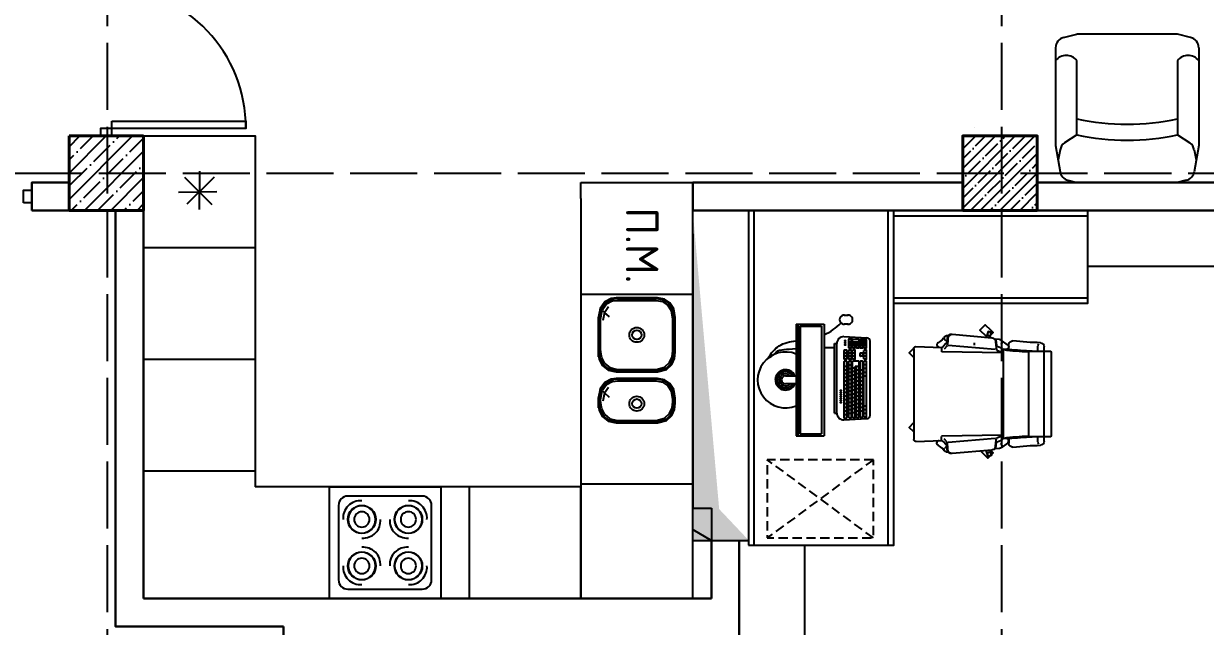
# Model space of a CAD drawing. Header units: millimetres. Extents: x -79936 to 190348, y -17907 to 78730.
# Drawn here: x -1836 to 4510, y -88 to 3152 of the extents above; entities that cross this region are included whole.
import ezdxf

# ---------------------------------------------------------------- set-up
doc = ezdxf.new("R2010")
doc.units = ezdxf.units.MM
doc.linetypes.add('ACAD_ISO02W100', pattern=[15, 12, -3])
doc.linetypes.add('GESTRICHELT', pattern=[0.75, 0.5, -0.25])
for name, color, linetype in [('A-Door', 150, 'Continuous'), ('dwgmodels.com', 250, 'Continuous'), ('FUR', 42, 'Continuous'), ('mebel', 21, 'Continuous'), ('NET 01', 8, 'Continuous'), ('NOITHAT', 21, 'Continuous'), ('Plan 1', 7, 'Continuous')]:
    doc.layers.add(name, color=color, linetype=linetype)
doc.styles.add('gost', font='GOST Common.ttf')

# ---------------------------------------------------------------- blocks, each defined once
blk = doc.blocks.new('furn office 012_dwgmodels.com')
at = {"color": 0}
for p, q in [((-470, 780), (-470, 1820)), ((-30, 780), (-30, 1820)), ((-1242.3, 1586.9), (-1216.8, 1586.9)), ((-756.8, 1586.9), (-731.3, 1586.9)), ((-1226.2, 1397.1), (-1251.9, 1397.1)), ((-1226.2, 1397.1), (-1251.9, 1397.1)), ((-1246.9, 1394.6), (-1244.1, 1396.4)), ((-1244.1, 1396.4), (-1243.1, 1396.6)), ((-1243.1, 1396.6), (-1239.1, 1397.2)), ((-1239.1, 1397.2), (-1238.9, 1397.2)), ((-1238.9, 1397.2), (-1234.5, 1396.2)), ((-1226.2, 1396.8), (-1226.5, 1371.3)), ((-1226.2, 1396.8), (-1226.5, 1371.3)), ((-747.4, 1397.1), (-721.6, 1397.1)), ((-747.4, 1396.8), (-747, 1371.3)), ((-747.4, 1396.8), (-747, 1371.3)), ((-747.4, 1396.8), (-747, 1371.3)), ((-734.6, 1397.2), (-739, 1396.2)), ((-734.4, 1397.2), (-734.6, 1397.2)), ((-730.4, 1396.6), (-734.4, 1397.2)), ((-729.5, 1396.4), (-730.4, 1396.6)), ((-726.6, 1394.6), (-729.5, 1396.4)), ((-1279.5, 1345.1), (-1281.1, 1323.3)), ((-1279.2, 1346.8), (-1279.5, 1345.1)), ((-1278.8, 1349.3), (-1279.2, 1346.8)), ((-1278.4, 1351), (-1278.8, 1349.3)), ((-1277.2, 1354.4), (-1278.4, 1351)), ((-1276.4, 1355.8), (-1277.2, 1354.4)), ((-1274.3, 1358.3), (-1276.4, 1355.8)), ((-1251.2, 1389.7), (-1276.3, 1355.9)), ((-1274.3, 1358.3), (-1272, 1359.9)), ((-1272, 1359.9), (-1270.1, 1360.8)), ((-1270.1, 1360.8), (-1268.8, 1361.1)), ((-1268.8, 1361.1), (-1265.3, 1361.6)), ((-1265.3, 1361.6), (-1265.1, 1361.5)), ((-1265.1, 1361.5), (-1260.1, 1360.4)), ((-1260.1, 1360.4), (-1256, 1357.3)), ((-1256, 1357.3), (-1253.3, 1353)), ((-1248.3, 1393.7), (-1251.2, 1389.7)), ((-1248.3, 1393.7), (-1246.9, 1394.6)), ((-1244, 1334.1), (-1233, 1361.6)), ((-1234.5, 1396.2), (-1234.1, 1396)), ((-1234.1, 1396), (-1233.1, 1395.6)), ((-1233.1, 1395.6), (-1230, 1393.2)), ((-1231.2, 1364.1), (-1233, 1361.6)), ((-1231.2, 1364.1), (-1228.6, 1365.8)), ((-1230, 1393.2), (-1229.1, 1392.4)), ((-1229.1, 1392.4), (-1227.3, 1389)), ((-1228.6, 1365.8), (-1228.5, 1365.8)), ((-1228.5, 1365.8), (-1225.5, 1366.4)), ((-1227.3, 1389), (-1226.8, 1387.9)), ((-1226.8, 1387.9), (-1226.7, 1387.6)), ((-1226.7, 1387.6), (-1226.7, 1387.2)), ((-1226.7, 1387.2), (-1226.4, 1384.1)), ((-1226.5, 1371.3), (-1226.6, 1366.2)), ((-1225.5, 1366.4), (-1214.6, 1366.4)), ((-1222.4, 1332.6), (-1221.6, 1333.3)), ((-1221.6, 1333.3), (-1209.2, 1363.3)), ((-752, 1366.4), (-1221.5, 1366.4)), ((-1214.6, 1366.4), (-1211.6, 1365.9)), ((-1208.1, 1363), (-1214, 1037.9)), ((-1211.6, 1365.9), (-1210.3, 1365.5)), ((-1210.3, 1365.5), (-1209.6, 1365.2)), ((-1209.6, 1365.2), (-1208.8, 1364.8)), ((-1208.8, 1364.8), (-1208.2, 1363.8)), ((-1208.2, 1363.8), (-1208.1, 1363)), ((-765.3, 1363.8), (-765.4, 1363)), ((-765.4, 1363), (-759.5, 1037.9)), ((-764.8, 1364.8), (-765.3, 1363.8)), ((-764, 1365.2), (-764.8, 1364.8)), ((-751.9, 1333.3), (-764.3, 1363.3)), ((-763.2, 1365.5), (-764, 1365.2)), ((-762, 1365.9), (-763.2, 1365.5)), ((-758.9, 1366.4), (-762, 1365.9)), ((-748, 1366.4), (-758.9, 1366.4)), ((-751.1, 1332.6), (-751.9, 1333.3)), ((-745, 1365.8), (-748, 1366.4)), ((-746.9, 1387.2), (-747.2, 1384.1)), ((-747, 1371.3), (-746.9, 1366.2)), ((-746.8, 1387.6), (-746.9, 1387.2)), ((-746.3, 1389), (-746.8, 1387.9)), ((-746.8, 1387.9), (-746.8, 1387.6)), ((-744.4, 1392.4), (-746.3, 1389)), ((-744.9, 1365.8), (-745, 1365.8)), ((-742.3, 1364.1), (-744.9, 1365.8)), ((-743.6, 1393.2), (-744.4, 1392.4)), ((-740.4, 1395.6), (-743.6, 1393.2)), ((-742.3, 1364.1), (-740.6, 1361.6)), ((-729.6, 1334.1), (-740.6, 1361.6)), ((-739.5, 1396), (-740.4, 1395.6)), ((-739, 1396.2), (-739.5, 1396)), ((-725.2, 1393.7), (-726.6, 1394.6)), ((-725.2, 1393.7), (-722.4, 1389.7)), ((-722.4, 1389.7), (-697.2, 1355.9)), ((-717.6, 1357.3), (-720.2, 1353)), ((-713.4, 1360.4), (-717.6, 1357.3)), ((-708.4, 1361.5), (-713.4, 1360.4)), ((-708.3, 1361.6), (-708.4, 1361.5)), ((-704.8, 1361.1), (-708.3, 1361.6)), ((-703.4, 1360.8), (-704.8, 1361.1)), ((-701.5, 1359.9), (-703.4, 1360.8)), ((-699.2, 1358.3), (-701.5, 1359.9)), ((-699.2, 1358.3), (-697.1, 1355.8)), ((-697.1, 1355.8), (-696.3, 1354.4)), ((-696.3, 1354.4), (-695.1, 1351)), ((-695.1, 1351), (-694.8, 1349.3)), ((-694.8, 1349.3), (-694.4, 1346.8)), ((-694.4, 1346.8), (-694.1, 1345.1)), ((-694.1, 1345.1), (-692.5, 1323.3)), ((-1287.8, 1306.9), (-1306.5, 1093)), ((-1287.5, 1309.7), (-1287.8, 1306.9)), ((-1285.3, 1317.6), (-1287.5, 1309.7)), ((-1280.4, 1324.2), (-1285.3, 1317.6)), ((-1279.4, 1322.2), (-1284.6, 1316.6)), ((-1280.4, 1324.2), (-1273.4, 1328.5)), ((-1280.4, 1324.2), (-1275.6, 1327.2)), ((-1279.4, 1322.2), (-1272.5, 1325.4)), ((-1275.6, 1327.2), (-1273.4, 1328.5)), ((-1273.4, 1328.5), (-1266.2, 1330.1)), ((-1272.5, 1325.4), (-1266.3, 1326.4)), ((-1266.3, 1326.4), (-1249.2, 1327.4)), ((-1266.2, 1330.1), (-1260.2, 1330.3)), ((-1260.2, 1330.3), (-1250.1, 1331.1)), ((-1250.1, 1331.1), (-1247.1, 1331.8)), ((-1249.2, 1327.4), (-1234.8, 1328.9)), ((-1225.6, 1323.3), (-1247.3, 1071.2)), ((-1234.8, 1328.9), (-1226.3, 1330.8)), ((-1226.3, 1330.8), (-1222.4, 1332.6)), ((-747.2, 1330.8), (-751.1, 1332.6)), ((-748, 1323.3), (-726.2, 1071.2)), ((-738.7, 1328.9), (-747.2, 1330.8)), ((-724.3, 1327.4), (-738.7, 1328.9)), ((-723.4, 1331.1), (-726.5, 1331.8)), ((-707.2, 1326.4), (-724.3, 1327.4)), ((-713.3, 1330.3), (-723.4, 1331.1)), ((-707.4, 1330.1), (-713.3, 1330.3)), ((-700.1, 1328.5), (-707.4, 1330.1)), ((-701.1, 1325.4), (-707.2, 1326.4)), ((-694.2, 1322.2), (-701.1, 1325.4)), ((-698, 1327.2), (-700.1, 1328.5)), ((-693.1, 1324.2), (-700.1, 1328.5)), ((-693.1, 1324.2), (-698, 1327.2)), ((-694.2, 1322.2), (-688.9, 1316.6)), ((-693.1, 1324.2), (-688.2, 1317.6)), ((-688.2, 1317.6), (-686, 1309.7)), ((-686, 1309.7), (-685.8, 1306.9)), ((-685.8, 1306.9), (-667, 1093)), ((-1306.5, 1093), (-1306.7, 1090.7)), ((-1306.7, 1090.7), (-1305.9, 1082.5)), ((-1305.9, 1082.5), (-1302.1, 1075.2)), ((-1305.5, 1084.1), (-1300.3, 1076.2)), ((-668.1, 1084.1), (-673.3, 1076.2)), ((-667.6, 1082.5), (-671.4, 1075.2)), ((-666.8, 1090.7), (-667.6, 1082.5)), ((-667, 1093), (-666.8, 1090.7)), ((-1302.1, 1075.2), (-1298.8, 1072.3)), ((-1300.3, 1076.2), (-1291.6, 1071.3)), ((-1299.3, 1072.7), (-1299.8, 1066.7)), ((-1299.8, 1066.9), (-1299.7, 1066.3)), ((-1299.7, 1066.3), (-1299.6, 1063.9)), ((-1299.6, 1063.9), (-1299.1, 1061.1)), ((-1299.1, 1061.1), (-1298.4, 1059.3)), ((-1298.8, 1072.3), (-1295.9, 1069.8)), ((-1298.4, 1059.3), (-1296.3, 1055.2)), ((-1296.3, 1055.2), (-1295.4, 1054)), ((-1295.9, 1069.8), (-1294, 1069.1)), ((-1295.4, 1054), (-1290, 1049.7)), ((-1294, 1069.1), (-1288.2, 1067)), ((-1291.6, 1071.3), (-1284.9, 1069.7)), ((-1291.3, 1051.1), (-1286.3, 1050)), ((-1290, 1049.7), (-1287.6, 1047.8)), ((-1288.2, 1067), (-1285.1, 1066.8)), ((-1287.6, 1047.8), (-1286.2, 1046.5)), ((-1286.3, 1050), (-1286.2, 1050)), ((-1286.2, 1050), (-1281.6, 1050.8)), ((-1286.2, 1046.5), (-1278.5, 1038.9)), ((-1285.1, 1066.8), (-1281.4, 1066.6)), ((-1284.9, 1069.7), (-1271.2, 1069.1)), ((-1281.6, 1050.8), (-1277.3, 1053.4)), ((-1281.4, 1066.6), (-1279.3, 1066.5)), ((-1279.3, 1066.5), (-1278.2, 1066.4)), ((-1278.5, 1038.9), (-1267.2, 1025.1)), ((-1278.2, 1066.4), (-1277.2, 1066.3)), ((-1274.3, 1057.5), (-1277.3, 1053.4)), ((-1277.2, 1066.3), (-1269.1, 1065.6)), ((-1273.1, 1062), (-1274.3, 1057.5)), ((-1271.2, 1069.1), (-1258.1, 1067.8)), ((-1269.1, 1065.6), (-1266.4, 1065.1)), ((-1267.2, 1025.1), (-1262.7, 1019.4)), ((-1266.4, 1065.1), (-1264.1, 1064.4)), ((-1264.1, 1064.4), (-1263.8, 1064.2)), ((-1263.8, 1064.2), (-1263.5, 1064.1)), ((-1263.5, 1064.1), (-1259.8, 1061.2)), ((-1262.7, 1019.4), (-1262, 1017.8)), ((-1262, 1017.8), (-1260.1, 1015.1)), ((-1259.8, 1061.2), (-1257.5, 1059.2)), ((-1258.1, 1067.8), (-1248.5, 1066)), ((-1257.5, 1059.2), (-1243.4, 1045.8)), ((-1248.5, 1066), (-1243.1, 1063.9)), ((-1243.4, 1045.8), (-1242.4, 1044.7)), ((-1243.1, 1063.9), (-1227, 1050.8)), ((-1242.4, 1044.7), (-1237, 1037.7)), ((-1241.5, 897.4), (-1237.2, 1037.9)), ((-1238.6, 1018.9), (-1241.2, 1014.9)), ((-1238.5, 1019.2), (-1238.6, 1018.9)), ((-1237.6, 1023.5), (-1238.5, 1019.2)), ((-1237.6, 1023.6), (-1237.6, 1023.5)), ((-1237.6, 1023.6), (-1237.6, 1023.6)), ((-1237.6, 1023.5), (-1237.6, 1023.5)), ((-1237, 1037.7), (-1234.6, 1035.9)), ((-1234.6, 1035.9), (-1234.4, 1035.8)), ((-1234.4, 1035.8), (-1231.3, 1035.2)), ((-1231.3, 1035.2), (-1222.3, 1035.1)), ((-1222.3, 1035.1), (-1222, 1035.1)), ((-1221.9, 1035.1), (-1221.6, 1035.1)), ((-1221.6, 1035.1), (-1219.6, 1035.1)), ((-1219.6, 1035.1), (-1217.6, 1035.3)), ((-1217.6, 1035.3), (-1216.3, 1035.6)), ((-1216.3, 1035.6), (-1214.7, 1036.3)), ((-1214.2, 1037.2), (-1214.7, 1036.3)), ((-1214, 1037.9), (-1214.2, 1037.2)), ((-759.5, 1037.9), (-759.3, 1037.2)), ((-759.3, 1037.2), (-758.8, 1036.3)), ((-757.2, 1035.6), (-758.8, 1036.3)), ((-756, 1035.3), (-757.2, 1035.6)), ((-754, 1035.1), (-756, 1035.3)), ((-751.9, 1035.1), (-754, 1035.1)), ((-751.6, 1035.1), (-751.9, 1035.1)), ((-751.2, 1035.1), (-751.5, 1035.1)), ((-742.3, 1035.2), (-751.2, 1035.1)), ((-730.4, 1063.9), (-746.5, 1050.8)), ((-739.1, 1035.8), (-742.3, 1035.2)), ((-738.9, 1035.9), (-739.1, 1035.8)), ((-736.5, 1037.7), (-738.9, 1035.9)), ((-731.1, 1044.7), (-736.5, 1037.7)), ((-732.1, 897.4), (-736.4, 1037.9)), ((-735.9, 1023.6), (-735.9, 1023.5)), ((-735.9, 1023.6), (-735.9, 1023.6)), ((-735.9, 1023.5), (-735.9, 1023.5)), ((-735.9, 1023.5), (-735, 1019.2)), ((-735, 1019.2), (-735, 1018.9)), ((-735, 1018.9), (-732.4, 1014.9)), ((-730.2, 1045.8), (-731.1, 1044.7)), ((-725.1, 1066), (-730.4, 1063.9)), ((-716.1, 1059.2), (-730.2, 1045.8)), ((-715.4, 1067.8), (-725.1, 1066)), ((-713.7, 1061.2), (-716.1, 1059.2)), ((-702.3, 1069.1), (-715.4, 1067.8)), ((-710, 1064.1), (-713.7, 1061.2)), ((-711.5, 1017.8), (-713.4, 1015.1)), ((-710.8, 1019.4), (-711.5, 1017.8)), ((-706.3, 1025.1), (-710.8, 1019.4)), ((-709.8, 1064.2), (-710, 1064.1)), ((-709.5, 1064.4), (-709.8, 1064.2)), ((-707.1, 1065.1), (-709.5, 1064.4)), ((-704.4, 1065.6), (-707.1, 1065.1)), ((-695.1, 1038.9), (-706.3, 1025.1)), ((-696.3, 1066.3), (-704.4, 1065.6)), ((-688.7, 1069.7), (-702.3, 1069.1)), ((-700.5, 1062), (-699.2, 1057.5)), ((-699.2, 1057.5), (-696.2, 1053.4)), ((-695.3, 1066.4), (-696.3, 1066.3)), ((-691.9, 1050.8), (-696.2, 1053.4)), ((-694.2, 1066.5), (-695.3, 1066.4)), ((-687.3, 1046.5), (-695.1, 1038.9)), ((-692.1, 1066.6), (-694.2, 1066.5)), ((-688.4, 1066.8), (-692.1, 1066.6)), ((-687.4, 1050), (-691.9, 1050.8)), ((-682, 1071.3), (-688.7, 1069.7)), ((-685.4, 1067), (-688.4, 1066.8)), ((-687.2, 1050), (-687.4, 1050)), ((-685.9, 1047.8), (-687.3, 1046.5)), ((-682.2, 1051.1), (-687.2, 1050)), ((-683.5, 1049.7), (-685.9, 1047.8)), ((-679.6, 1069.1), (-685.4, 1067)), ((-678.2, 1054), (-683.5, 1049.7)), ((-673.3, 1076.2), (-682, 1071.3)), ((-677.6, 1069.8), (-679.6, 1069.1)), ((-677.2, 1055.2), (-678.2, 1054)), ((-674.7, 1072.3), (-677.6, 1069.8)), ((-675.1, 1059.3), (-677.2, 1055.2)), ((-674.4, 1061.1), (-675.1, 1059.3)), ((-671.4, 1075.2), (-674.7, 1072.3)), ((-674, 1063.9), (-674.4, 1061.1)), ((-674.2, 1072.7), (-673.8, 1066.7)), ((-673.8, 1066.3), (-674, 1063.9)), ((-673.8, 1066.9), (-673.8, 1066.3)), ((-1260.1, 1015.1), (-1257.9, 1013.2)), ((-1257.9, 1013.2), (-1256.1, 1012.3)), ((-1256.1, 1012.3), (-1254.6, 1011.7)), ((-1254.6, 1011.7), (-1251.2, 1011.1)), ((-1251.2, 1011.1), (-1251, 1011.1)), ((-1251, 1011.1), (-1245.6, 1012)), ((-1245.6, 1012), (-1241.2, 1014.9)), ((-728, 1012), (-732.4, 1014.9)), ((-722.6, 1011.1), (-728, 1012)), ((-722.4, 1011.1), (-722.6, 1011.1)), ((-718.9, 1011.7), (-722.4, 1011.1)), ((-717.5, 1012.3), (-718.9, 1011.7)), ((-715.6, 1013.2), (-717.5, 1012.3)), ((-713.4, 1015.1), (-715.6, 1013.2)), ((-742.1, 887.1), (-1231.5, 887.1)), ((-1800, 750), (0, 750)), ((-1800, 30), (0, 30))]:
    blk.add_line(p, q, dxfattribs=at)
at = {"color": 0, "ltscale": 3}
blk.add_line((-1318.9, 1297.5), (-1313.1, 1303.1), dxfattribs=at)
at = {"color": 0, "linetype": 'GESTRICHELT', "ltscale": 100}
for p, q in [((-1760, 670), (-1340, 100)), ((-1340, 670), (-1760, 100))]:
    blk.add_line(p, q, dxfattribs=at)
at = {"color": 0}
for points in [[(0, 780), (0, 1820), (-500, 1820), (-500, 780)], [(-1800, 0), (-1800, 780), (0, 780), (0, 0)]]:
    blk.add_lwpolyline(points, close=True, dxfattribs=at)
at = {"color": 0, "ltscale": 30}
blk.add_lwpolyline([(-1216.8, 1510.8, 0.414214), (-1211.8, 1505.8), (-761.8, 1505.8, 0.414214), (-756.8, 1510.8), (-756.8, 1620.4, 0.414214), (-761.8, 1625.4), (-1211.8, 1625.4, 0.414214), (-1216.8, 1620.4)], format="xyb", close=True, dxfattribs=at)
blk.add_lwpolyline([(-1211.8, 1588.2, 0.131652), (-1206.8, 1586.9), (-766.8, 1586.9, 0.131652), (-761.8, 1588.2)], format="xyb", dxfattribs=at)
at = {"color": 0}
for points in [[(-1256.2, 1559.3, 0.194967), (-1242.3, 1553.7), (-1216.8, 1553.7)], [(-756.8, 1553.7), (-731.3, 1553.7, 0.194967), (-717.3, 1559.3)]]:
    blk.add_lwpolyline(points, format="xyb", dxfattribs=at)
for points in [[(-1318.9, 1297.5), (-1331.3, 1285.4), (-1293.1, 1246.1)], [(-1288.7, 1295.7), (-1316.7, 1304.2), (-1322.5, 1286.4), (-1290.5, 1275.4)], [(-1288.5, 1298.7), (-1302.6, 1313.3), (-1313.1, 1303.1)], [(-684.8, 1295.7), (-656.8, 1304.2), (-651.1, 1286.4), (-683, 1275.4)], [(-638.2, 1247.1), (-614.3, 1270.3), (-642.5, 1299.2)]]:
    blk.add_lwpolyline(points, dxfattribs=at)
at = {"color": 0, "ltscale": 4}
for points in [[(-677.1, 1277.4), (-643, 1242.4), (-638.2, 1247.1)], [(-642.5, 1299.2), (-656.2, 1313.3), (-670.5, 1299.3)]]:
    blk.add_lwpolyline(points, dxfattribs=at)
at = {"color": 0, "flags": 128}
for points in [[(-1190.1, 887.1), (-1166, 862.4), (-1140.6, 887.1)], [(-790.5, 887.1), (-766.4, 862.4), (-741, 887.1)]]:
    blk.add_lwpolyline(points, dxfattribs=at)
at = {"color": 0, "linetype": 'GESTRICHELT', "ltscale": 100, "flags": 128}
blk.add_lwpolyline([(-1340, 670), (-1340, 100), (-1760, 100), (-1760, 670)], close=True, dxfattribs=at)
at = {"color": 0, "ltscale": 3}
for centre in [(-1310, 1292.2), (-1310, 1292.2), (-663.5, 1292.2)]:
    blk.add_circle(centre, 10, dxfattribs=at)
at = {"color": 0}
for centre, radius, start, end in [((-1242.3, 1566.9), 20, 90, 178.07679), ((-731.3, 1566.9), 20, 1.92321, 90), ((-3038.6, 1607), 1776.8, 353.9526, 358.72889), ((1065.1, 1607), 1776.8, 181.27111, 186.0474), ((-3325.9, 1617), 2111.3, 354.03206, 357.45329), ((-2135.6, 1507.1), 922.2, 351.45231, 359.72495), ((162.1, 1507.1), 922.2, 180.27505, 188.54769), ((1352.4, 1617), 2111.3, 182.54671, 185.96794), ((-1251.9, 1417.1), 20, 172.39889, 270), ((-1221.2, 1396.8), 5, 172.17557, 179.16628), ((-1221.2, 1396.8), 5, 172.17557, 179.16628), ((-752.4, 1396.8), 5, 0.83372, 7.82443), ((-752.4, 1396.8), 5, 0.83372, 7.82443), ((-752.4, 1396.8), 5, 0.83372, 7.82443), ((-721.6, 1417.1), 20, 270, 7.60111), ((-1248.2, 1336.5), 4.83, 282.93334, 329.92956), ((-1221.5, 1371.4), 5, 181.03584, 270), ((-1221.5, 1371.4), 5, 181.03584, 270), ((-1221.5, 1371.4), 5, 181.03584, 270), ((-752, 1371.4), 5, 270, 358.96416), ((-752, 1371.4), 5, 270, 358.96416), ((-752, 1371.4), 5, 270, 358.96416), ((-752, 1371.4), 5, 270, 358.96416), ((-725.4, 1336.5), 4.83, 210.07044, 257.06666), ((-1231.5, 897.1), 10, 178.30497, 270), ((-742.1, 897.1), 10, 270, 1.69503), ((-742.1, 897.1), 10, 270, 1.69503)]:
    blk.add_arc(centre, radius, start, end, dxfattribs=at)
blk = doc.blocks.new('Raboc stol')
h = blk.add_hatch()
h.set_pattern_fill('HEX', color=253, scale=27.797916, angle=45, style=0)
h.set_pattern_definition([(45, (-16206.7235, -4060.459), (-4.2556694, 4.2556694), [3.4747396, -6.949479]), (165, (-16206.7235, -4060.459), (-1.5576831, -5.8133526), [3.4747396, -6.949479]), (105, (-16204.2665, -4058.002), (-5.8133526, -1.5576831), [3.4747396, -6.949479])])
h.paths.add_polyline_path([(-1038.5, 1178.8), (-1050.9, 1178.8, -3.823416), (-1050.9, 1221.4), (-1038.5, 1221.4, 4.924372)])
at = {"color": 253}
for p, q in [((-773.7, 1548.6), (-753.3, 1548.6)), ((-1031.3, 1500.3), (-1031.3, 899.9)), ((-1031.3, 1500.3), (-882.1, 1500.3)), ((-1021.8, 1500.3), (-1021.8, 899.9)), ((-1011.1, 1489.2), (-1011.1, 911)), ((-1011.1, 1489.2), (-895.6, 1489.2)), ((-895.6, 1489.2), (-895.6, 911)), ((-882.1, 1500.3), (-882.1, 899.9)), ((-753.3, 1499.4), (-773.7, 1499.4)), ((-775, 1432.6), (-652.8, 1426)), ((-749.2, 1373.1), (-749.2, 1419.2)), ((-734.5, 1404.9), (-749.2, 1404.9)), ((-747, 1421.3), (-736.5, 1420.7)), ((-734.5, 1373.1), (-734.5, 1418.6)), ((-728.9, 1373.1), (-728.9, 1418.1)), ((-693.9, 1404.9), (-728.9, 1404.9)), ((-726.7, 1420.2), (-695.9, 1418.5)), ((-714.2, 1373.1), (-714.2, 1404.9)), ((-708.6, 1373.1), (-708.6, 1404.9)), ((-693.9, 1373.1), (-693.9, 1416.4)), ((-688.3, 1373.1), (-688.3, 1415.9)), ((-653.3, 1404.9), (-688.3, 1404.9)), ((-686.1, 1418), (-655.3, 1416.3)), ((-673.6, 1373.1), (-673.6, 1404.9)), ((-668, 1373.1), (-668, 1404.9)), ((-653.3, 1373.1), (-653.3, 1414.2)), ((-634.5, 1010.1), (-634.5, 1407.6)), ((-826.8, 1021.8), (-826.8, 1395.9)), ((-826.8, 1395.9), (-813.6, 1395.9)), ((-813.6, 1021.8), (-813.6, 1395.9)), ((-774.5, 1313), (-774.5, 1358.3)), ((-759.9, 1343.9), (-774.5, 1343.9)), ((-761.9, 1360.4), (-772.5, 1360.4)), ((-759.9, 1313), (-759.9, 1358.3)), ((-734.5, 1393.6), (-749.2, 1393.6)), ((-734.5, 1382.3), (-749.2, 1382.3)), ((-749.2, 1313), (-749.2, 1358.3)), ((-734.5, 1343.9), (-749.2, 1343.9)), ((-736.6, 1371), (-747.1, 1371)), ((-736.6, 1360.4), (-747.1, 1360.4)), ((-734.5, 1313), (-734.5, 1358.3)), ((-714.2, 1393.6), (-728.9, 1393.6)), ((-714.2, 1382.3), (-728.9, 1382.3)), ((-728.9, 1313), (-728.9, 1358.3)), ((-714.2, 1343.9), (-728.9, 1343.9)), ((-716.3, 1371), (-726.8, 1371)), ((-716.3, 1360.4), (-726.8, 1360.4)), ((-714.2, 1313), (-714.2, 1358.3)), ((-693.9, 1393.6), (-708.6, 1393.6)), ((-693.9, 1382.3), (-708.6, 1382.3)), ((-696, 1371), (-706.5, 1371)), ((-673.6, 1393.6), (-688.3, 1393.6)), ((-673.6, 1382.3), (-688.3, 1382.3)), ((-688.3, 1329.5), (-688.3, 1341.8)), ((-675.7, 1371), (-686.2, 1371)), ((-675.7, 1343.9), (-686.2, 1343.9)), ((-673.6, 1329.5), (-673.6, 1341.8)), ((-653.3, 1393.6), (-668, 1393.6)), ((-653.3, 1382.3), (-668, 1382.3)), ((-668, 1313), (-668, 1358.3)), ((-653.3, 1343.9), (-668, 1343.9)), ((-655.4, 1371), (-665.9, 1371)), ((-655.4, 1360.4), (-665.9, 1360.4)), ((-653.3, 1313), (-653.3, 1358.3)), ((-759.9, 1327.4), (-774.5, 1327.4)), ((-774.5, 996.4), (-774.5, 1298.2)), ((-759.9, 1272.7), (-774.5, 1272.7)), ((-761.9, 1310.9), (-772.5, 1310.9)), ((-761.9, 1300.2), (-772.5, 1300.2)), ((-759.9, 996.9), (-759.9, 1298.2)), ((-734.5, 1327.4), (-749.2, 1327.4)), ((-749.2, 998.6), (-749.2, 1298.2)), ((-734.5, 1280), (-749.2, 1280)), ((-736.6, 1310.9), (-747.1, 1310.9)), ((-736.6, 1300.2), (-747.1, 1300.2)), ((-734.5, 999.1), (-734.5, 1298.2)), ((-714.2, 1327.4), (-728.9, 1327.4)), ((-728.9, 999.7), (-728.9, 1298.2)), ((-716.3, 1310.9), (-726.8, 1310.9)), ((-696, 1300.2), (-726.8, 1300.2)), ((-714.2, 1000.2), (-714.2, 1272.7)), ((-693.9, 1272.7), (-714.2, 1272.7)), ((-708.6, 1000.8), (-708.6, 1272.7)), ((-693.9, 1001.3), (-693.9, 1298.2)), ((-688.3, 1001.9), (-688.3, 1298.2)), ((-675.7, 1327.4), (-686.2, 1327.4)), ((-675.7, 1300.2), (-686.2, 1300.2)), ((-673.6, 1002.4), (-673.6, 1298.2)), ((-653.3, 1327.4), (-668, 1327.4)), ((-668, 1003), (-668, 1298.2)), ((-653.3, 1280.5), (-668, 1280.5)), ((-655.4, 1310.9), (-665.9, 1310.9)), ((-655.4, 1300.2), (-665.9, 1300.2)), ((-653.3, 1003.5), (-653.3, 1298.2)), ((-1088.9, 1221.4), (-1031.3, 1221.4)), ((-759.9, 1252.7), (-774.5, 1252.7)), ((-759.9, 1232.6), (-774.5, 1232.6)), ((-759.9, 1212.5), (-774.5, 1212.5)), ((-734.5, 1259.9), (-749.2, 1259.9)), ((-734.5, 1239.8), (-749.2, 1239.8)), ((-734.5, 1219.8), (-749.2, 1219.8)), ((-714.2, 1262.2), (-728.9, 1262.2)), ((-714.2, 1244.7), (-728.9, 1244.7)), ((-714.2, 1224.6), (-728.9, 1224.6)), ((-693.9, 1252.7), (-708.6, 1252.7)), ((-693.9, 1232.6), (-708.6, 1232.6)), ((-693.9, 1212.5), (-708.6, 1212.5)), ((-673.6, 1252.7), (-688.3, 1252.7)), ((-673.6, 1232.6), (-688.3, 1232.6)), ((-673.6, 1212.5), (-688.3, 1212.5)), ((-653.3, 1260.4), (-668, 1260.4)), ((-653.3, 1240.3), (-668, 1240.3)), ((-653.3, 1220.3), (-668, 1220.3)), ((-1031.3, 1178.8), (-1088.9, 1178.8)), ((-759.9, 1192.4), (-774.5, 1192.4)), ((-759.9, 1172.3), (-774.5, 1172.3)), ((-759.9, 1152.2), (-774.5, 1152.2)), ((-734.5, 1199.7), (-749.2, 1199.7)), ((-734.5, 1179.6), (-749.2, 1179.6)), ((-734.5, 1159.5), (-749.2, 1159.5)), ((-714.2, 1204.6), (-728.9, 1204.6)), ((-714.2, 1184.5), (-728.9, 1184.5)), ((-714.2, 1164.4), (-728.9, 1164.4)), ((-714.2, 1144.3), (-728.9, 1144.3)), ((-693.9, 1192.4), (-708.6, 1192.4)), ((-693.9, 1172.3), (-708.6, 1172.3)), ((-693.9, 1152.2), (-708.6, 1152.2)), ((-673.6, 1192.4), (-688.3, 1192.4)), ((-673.6, 1172.3), (-688.3, 1172.3)), ((-673.6, 1152.2), (-688.3, 1152.2)), ((-759.9, 1132.2), (-774.5, 1132.2)), ((-759.9, 1112.1), (-774.5, 1112.1)), ((-759.9, 1092), (-774.5, 1092)), ((-734.5, 1139.4), (-749.2, 1139.4)), ((-734.5, 1119.4), (-749.2, 1119.4)), ((-734.5, 1099.3), (-749.2, 1099.3)), ((-734.5, 1079.2), (-749.2, 1079.2)), ((-714.2, 1124.2), (-728.9, 1124.2)), ((-714.2, 1104.2), (-728.9, 1104.2)), ((-714.2, 1084.1), (-728.9, 1084.1)), ((-693.9, 1132.2), (-708.6, 1132.2)), ((-693.9, 1112.1), (-708.6, 1112.1)), ((-693.9, 1092), (-708.6, 1092)), ((-673.6, 1132.2), (-688.3, 1132.2)), ((-673.6, 1112.1), (-688.3, 1112.1)), ((-673.6, 1092), (-688.3, 1092)), ((-826.8, 1021.8), (-813.6, 1021.8)), ((-759.9, 1071.9), (-774.5, 1071.9)), ((-759.9, 1051.8), (-774.5, 1051.8)), ((-759.9, 1031.8), (-774.5, 1031.8)), ((-734.5, 1059.1), (-749.2, 1059.1)), ((-734.5, 1039), (-749.2, 1039)), ((-734.5, 1018.7), (-749.2, 1018.7)), ((-714.2, 1064), (-728.9, 1064)), ((-714.2, 1043.9), (-728.9, 1043.9)), ((-714.2, 1023.8), (-728.9, 1023.8)), ((-693.9, 1071.9), (-708.6, 1071.9)), ((-693.9, 1051.8), (-708.6, 1051.8)), ((-693.9, 1031.8), (-708.6, 1031.8)), ((-673.6, 1071.9), (-688.3, 1071.9)), ((-673.6, 1051.8), (-688.3, 1051.8)), ((-673.6, 1031.8), (-688.3, 1031.8)), ((-653.3, 1059.6), (-668, 1059.6)), ((-653.3, 1039.5), (-668, 1039.5)), ((-653.3, 1019.2), (-668, 1019.2)), ((-775, 985.2), (-652.8, 991.8)), ((-759.9, 1011.4), (-774.5, 1011.4)), ((-772.3, 994.3), (-761.8, 994.9)), ((-747, 996.5), (-736.5, 997.1)), ((-726.7, 997.6), (-716.2, 998.2)), ((-693.9, 1011.4), (-708.6, 1011.4)), ((-706.4, 998.7), (-695.9, 999.3)), ((-686.1, 999.8), (-675.6, 1000.4)), ((-665.8, 1000.9), (-655.3, 1001.4)), ((-1031.3, 899.9), (-882.1, 899.9)), ((-1011.1, 911), (-895.6, 911))]:
    blk.add_line(p, q, dxfattribs=at)
for centre in [(-768.2, 1410.5), (-768.2, 1399.8), (-768.2, 1389.2), (-792.1, 1142.4), (-792.1, 1131.7), (-792.1, 1121.1), (-792.1, 1110.4), (-792.1, 1099.8), (-792.1, 1089.1), (-792.1, 1078.5)]:
    blk.add_circle(centre, 2.45, dxfattribs=at)
for centre, radius, start, end in [((-773.7, 1524), 24.6, 65.5382, 294.4618), ((-753.3, 1524), 24.6, 245.5382, 114.4618), ((-776.9, 1395.9), 36.7, 86.90594, 180), ((-747.1, 1419.2), 2.08, 86.90594, 180), ((-736.6, 1418.6), 2.08, 360, 86.90594), ((-726.8, 1418.1), 2.08, 86.90594, 180), ((-696, 1416.4), 2.08, 360, 86.90594), ((-686.2, 1415.9), 2.08, 86.90594, 180), ((-655.4, 1414.2), 2.08, 360, 86.90594), ((-652.8, 1407.6), 18.3, 0, 90), ((-1088.9, 1200.1), 150.1, 67.45984, 292.54016), ((-772.5, 1358.3), 2.08, 90, 180), ((-761.9, 1358.3), 2.08, 360, 90), ((-747.1, 1373.1), 2.08, 180, 270), ((-747.1, 1358.3), 2.08, 90, 180), ((-736.6, 1373.1), 2.08, 270, 360), ((-736.6, 1358.3), 2.08, 360, 90), ((-726.8, 1373.1), 2.08, 180, 270), ((-726.8, 1358.3), 2.08, 90, 180), ((-716.3, 1373.1), 2.08, 270, 360), ((-716.3, 1358.3), 2.08, 360, 90), ((-706.5, 1373.1), 2.08, 180, 270), ((-696, 1373.1), 2.08, 270, 360), ((-686.2, 1373.1), 2.08, 180, 270), ((-686.2, 1341.8), 2.08, 90, 180), ((-675.7, 1373.1), 2.08, 270, 360), ((-675.7, 1341.8), 2.08, 360, 90), ((-665.9, 1373.1), 2.08, 180, 270), ((-665.9, 1358.3), 2.08, 90, 180), ((-655.4, 1373.1), 2.08, 270, 360), ((-655.4, 1358.3), 2.08, 360, 90), ((-772.5, 1313), 2.08, 180, 270), ((-772.5, 1298.2), 2.08, 90, 180), ((-761.9, 1313), 2.08, 270, 360), ((-761.9, 1298.2), 2.08, 360, 90), ((-747.1, 1313), 2.08, 180, 270), ((-747.1, 1298.2), 2.08, 90, 180), ((-736.6, 1313), 2.08, 270, 360), ((-736.6, 1298.2), 2.08, 360, 90), ((-726.8, 1313), 2.08, 180, 270), ((-726.8, 1298.2), 2.08, 90, 180), ((-716.3, 1313), 2.08, 270, 360), ((-696, 1298.2), 2.08, 360, 90), ((-686.2, 1329.5), 2.08, 180, 270), ((-686.2, 1298.2), 2.08, 90, 180), ((-675.7, 1329.5), 2.08, 270, 360), ((-675.7, 1298.2), 2.08, 360, 90), ((-665.9, 1313), 2.08, 180, 270), ((-665.9, 1298.2), 2.08, 90, 180), ((-655.4, 1313), 2.08, 270, 360), ((-655.4, 1298.2), 2.08, 360, 90), ((-1088.9, 1200.1), 54.7, 22.9581, 337.0419), ((-1088.9, 1200.1), 43.6, 29.31433, 330.68567), ((-1088.9, 1200.1), 32.5, 41.09871, 318.90129), ((-1088.9, 1200.1), 21.3, 90, 270), ((-776.9, 1021.8), 36.7, 180, 273.09408), ((-772.5, 996.4), 2.08, 180, 273.09408), ((-761.9, 996.9), 2.08, 273.09408, 360), ((-747.1, 998.6), 2.08, 180, 273.09408), ((-736.6, 999.1), 2.08, 273.09408, 360), ((-726.8, 999.7), 2.08, 180, 273.09408), ((-716.3, 1000.2), 2.08, 273.09408, 360), ((-706.5, 1000.8), 2.08, 180, 273.09408), ((-696, 1001.3), 2.08, 273.09408, 360), ((-686.2, 1001.9), 2.08, 180, 273.09408), ((-675.7, 1002.4), 2.08, 273.09408, 360), ((-665.9, 1003), 2.08, 180, 273.09408), ((-655.4, 1003.5), 2.08, 273.09408, 360), ((-652.8, 1010.1), 18.3, 270, 0)]:
    blk.add_arc(centre, radius, start, end, dxfattribs=at)
for points in [[(-882.1, 1442.7), (-847.3, 1457.9), (-816.1, 1479.2), (-791, 1506.5)], [(-882.1, 1373.7), (-865, 1374.1), (-846.6, 1374.5), (-826.8, 1374.8)]]:
    blk.add_open_spline(points, degree=3, dxfattribs=at)
for points, knots in [([(-1183.9, 1316.4), (-1166.5, 1343.4), (-1126.9, 1393.4), (-1065.1, 1405.6), (-1031.3, 1410.1)], [0.0415162, 0.0415162, 0.0415162, 0.0415162, 0.124418, 0.2136337, 0.2136337, 0.2136337, 0.2136337]), ([(-1183.9, 1316.4), (-1127.6, 1345.1), (-1157.8, 1355.6), (-1090, 1365.3), (-1031.3, 1368.5)], [0.0415162, 0.0415162, 0.0415162, 0.0415162, 0.124418, 0.1745583, 0.1745583, 0.1745583, 0.1745583])]:
    blk.add_open_spline(points, degree=3, knots=knots, dxfattribs=at)
at = {"layer": 'Plan 1', "color": 251, "linetype": 'ACAD_ISO02W100', "ltscale": 30, "true_color": 0x636466}
blk.add_line((-73.2, 1387.4), (-73.2, 1399.9), dxfattribs=at)
at = {"layer": 'dwgmodels.com', "color": 253, "xscale": -1, "rotation": 270}
blk.add_blockref('furn office 012_dwgmodels.com', (-1287.2, 2111), dxfattribs=at)

msp = doc.modelspace()

# ---------------------------------------------------------------- hatches: boundary and pattern name
at = {"transparency": 33554687}
h = msp.add_hatch(color=252, dxfattribs=at)
h.dxf.hatch_style = 1
h.paths.add_polyline_path([(3271.25, 2754.827), (3271.25, 2754.491), (3271.25, 2754.491)])
h = msp.add_hatch(dxfattribs=at)
h.set_pattern_fill('ANSI35', color=1, scale=400)
h.set_pattern_definition([(45, (-56066.57, -17052.96), (-70.71068, 70.71068), []), (45, (-55995.86, -17052.96), (-70.71068, 70.71068), [125, -25, 0, -25])])
h.paths.add_polyline_path([(-1592.652, 2548.074), (-1592.652, 2148.074), (-1192.652, 2148.074), (-1192.652, 2548.074)])
h = msp.add_hatch(dxfattribs=at)
h.set_pattern_fill('ANSI35', color=1, scale=300)
h.set_pattern_definition([(45, (-54913.834, -20852.96), (-53.03301, 53.03301), []), (45, (-54860.8, -20852.96), (-53.03301, 53.03301), [93.75, -18.75, 0, -18.75])])
h.paths.add_polyline_path([(3607.348, 2548.074), (3207.348, 2548.074), (3207.348, 2148.074), (3607.348, 2148.074)])
at = {"true_color": 0x000000, "transparency": 33554687}
h = msp.add_hatch(color=18, dxfattribs=at)
h.dxf.hatch_style = 1
h.paths.add_polyline_path([(1899.187, 542.8), (1757.348, 375.508), (2057.348, 375.508)])
h.paths.add_polyline_path([(1757.348, 2146.444), (1757.348, 575.508), (1757.348, 375.508), (1899.187, 542.8)])

# ---------------------------------------------------------------- linework, layer by layer
at = {"color": 253, "linetype": 'ByBlock'}
for p, q in [((1156.868, 2211.353), (1156.868, 2298.378)), ((1156.868, 2298.378), (1756.868, 2298.378)), ((1156.868, 2211.353), (1156.868, 62.378)), ((-1193.132, 1948.074), (-593.132, 1948.074)), ((1156.868, 1698.378), (1756.868, 1698.378)), ((-1193.132, 1348.074), (-593.132, 1348.074)), ((-1193.132, 748.074), (-593.132, 748.074)), ((-195.125, 662.378), (-195.125, 62.385)), ((404.875, 662.385), (404.875, 62.392)), ((556.868, 662.378), (556.868, 62.385)), ((556.868, 662.378), (556.868, 62.378))]:
    msp.add_line(p, q, dxfattribs=at)
at = {"color": 18, "true_color": 0x000000}
msp.add_line((2057.348, 2148.074), (2057.348, 374.424), dxfattribs=at)
at = {"color": 253}
for p, q in [((1284.356, 1655.844), (1259.956, 1621.564)), ((1261.368, 1620.274), (1285.617, 1654.342)), ((1263.881, 1617.98), (1287.861, 1651.669)), ((1319.051, 1674.566), (1284.356, 1655.844)), ((1285.617, 1654.342), (1320.096, 1672.947)), ((1287.861, 1651.669), (1285.617, 1654.342)), ((1287.861, 1651.669), (1321.956, 1670.068)), ((1294.699, 1643.522), (1287.861, 1651.669)), ((1327.626, 1661.289), (1294.699, 1643.522)), ((1345.194, 1678.02), (1319.051, 1674.566)), ((1320.096, 1672.947), (1346.078, 1676.38)), ((1347.648, 1673.463), (1321.956, 1670.068)), ((1321.956, 1670.068), (1327.626, 1661.289)), ((1327.626, 1661.289), (1352.438, 1664.568)), ((1568.509, 1678.02), (1345.194, 1678.02)), ((1346.078, 1676.38), (1567.626, 1676.38)), ((1566.055, 1673.463), (1347.648, 1673.463)), ((1352.438, 1664.568), (1561.267, 1664.568)), ((1561.267, 1664.568), (1596.418, 1657.709)), ((1602.455, 1666.36), (1566.055, 1673.463)), ((1567.626, 1676.38), (1604.434, 1669.198)), ((1605.547, 1670.793), (1568.509, 1678.02)), ((1596.418, 1657.709), (1602.455, 1666.36)), ((1623.566, 1639.207), (1596.418, 1657.709)), ((1602.455, 1666.36), (1604.434, 1669.198)), ((1630.566, 1647.201), (1602.455, 1666.36)), ((1604.434, 1669.198), (1632.863, 1649.823)), ((1634.153, 1651.298), (1605.547, 1670.793)), ((1655.101, 1618.32), (1634.153, 1651.298)), ((1259.956, 1621.564), (1250.476, 1572.452)), ((1251.947, 1571.467), (1261.368, 1620.274)), ((1254.565, 1569.717), (1263.881, 1617.98)), ((1263.881, 1617.98), (1261.368, 1620.274)), ((1262.546, 1564.379), (1271.542, 1610.987)), ((1271.542, 1610.987), (1263.881, 1617.98)), ((1294.699, 1643.522), (1271.542, 1610.987)), ((1271.542, 1610.987), (1283.334, 1600.225)), ((1283.334, 1600.225), (1274.829, 1556.163)), ((1283.334, 1600.225), (1305.226, 1630.981)), ((1310.336, 1575.579), (1283.334, 1600.225)), ((1623.566, 1639.207), (1630.566, 1647.201)), ((1643.446, 1607.91), (1623.566, 1639.207)), ((1630.566, 1647.201), (1632.863, 1649.823)), ((1651.152, 1614.793), (1630.566, 1647.201)), ((1632.863, 1649.823), (1653.679, 1617.051)), ((1643.446, 1607.91), (1651.152, 1614.793)), ((1651.19, 1564.379), (1643.446, 1607.91)), ((1651.152, 1614.793), (1653.679, 1617.051)), ((1659.171, 1569.717), (1651.152, 1614.793)), ((1653.679, 1617.051), (1661.789, 1571.467)), ((1663.261, 1572.452), (1655.101, 1618.32)), ((1250.476, 1363.507), (1250.476, 1572.452)), ((1251.947, 1361.745), (1251.947, 1571.467)), ((1254.565, 1358.611), (1254.565, 1569.717)), ((1262.546, 1393.926), (1262.546, 1564.379)), ((1651.19, 1393.926), (1651.19, 1564.379)), ((1659.171, 1388.589), (1659.171, 1569.717)), ((1661.789, 1571.467), (1661.789, 1386.839)), ((1663.261, 1385.855), (1663.261, 1572.452)), ((1256.372, 1346.364), (1250.476, 1385.855)), ((1251.947, 1386.839), (1257.807, 1347.594)), ((1260.359, 1349.781), (1254.565, 1388.589)), ((1254.565, 1388.589), (1254.565, 1377.159)), ((1273.896, 1313.384), (1256.372, 1346.364)), ((1257.807, 1347.594), (1275.223, 1314.818)), ((1277.58, 1317.369), (1260.359, 1349.781)), ((1268.141, 1356.449), (1262.546, 1393.926)), ((1262.546, 1393.926), (1262.546, 1377.159)), ((1284.773, 1325.148), (1268.141, 1356.449)), ((1632.95, 1330.47), (1646.973, 1361.097)), ((1640.283, 1322.88), (1654.803, 1354.594)), ((1657.372, 1352.462), (1642.688, 1320.391)), ((1644.04, 1318.991), (1658.816, 1351.262)), ((1646.973, 1361.097), (1651.19, 1393.926)), ((1654.803, 1354.594), (1659.171, 1388.589)), ((1661.789, 1386.839), (1657.372, 1352.462)), ((1658.816, 1351.262), (1663.261, 1385.855)), ((1273.896, 1313.384), (1302.878, 1289.927)), ((1275.223, 1314.818), (1277.58, 1317.369)), ((1304.024, 1291.507), (1275.223, 1314.818)), ((1277.58, 1317.369), (1284.773, 1325.148)), ((1306.062, 1294.317), (1277.58, 1317.369)), ((1284.773, 1325.148), (1312.278, 1302.886)), ((1302.878, 1289.927), (1345.227, 1280.25)), ((1304.024, 1291.507), (1306.062, 1294.317)), ((1346.11, 1281.89), (1304.024, 1291.507)), ((1306.062, 1294.317), (1312.278, 1302.886)), ((1347.681, 1284.807), (1306.062, 1294.317)), ((1312.278, 1302.886), (1352.469, 1293.702)), ((1345.227, 1280.25), (1568.542, 1280.25)), ((1567.658, 1281.89), (1346.11, 1281.89)), ((1566.088, 1284.807), (1347.681, 1284.807)), ((1352.469, 1293.702), (1561.298, 1293.702)), ((1561.298, 1293.702), (1605.918, 1305.29)), ((1612.292, 1296.806), (1566.088, 1284.807)), ((1614.381, 1294.023), (1567.658, 1281.89)), ((1568.542, 1280.25), (1615.557, 1292.46)), ((1632.95, 1330.47), (1605.918, 1305.29)), ((1605.918, 1305.29), (1612.292, 1296.806)), ((1612.292, 1296.806), (1640.283, 1322.88)), ((1614.381, 1294.023), (1612.292, 1296.806)), ((1642.688, 1320.391), (1614.381, 1294.023)), ((1615.557, 1292.46), (1644.04, 1318.991)), ((1284.356, 1222.926), (1259.956, 1188.645)), ((1261.368, 1187.355), (1285.617, 1221.424)), ((1263.881, 1185.062), (1287.861, 1218.751)), ((1294.699, 1210.603), (1271.542, 1178.069)), ((1319.051, 1241.647), (1284.356, 1222.926)), ((1285.617, 1221.424), (1320.096, 1240.029)), ((1287.861, 1218.751), (1285.617, 1221.424)), ((1287.861, 1218.751), (1321.956, 1237.149)), ((1294.699, 1210.603), (1287.861, 1218.751)), ((1327.626, 1228.371), (1294.699, 1210.603)), ((1345.194, 1245.102), (1319.051, 1241.647)), ((1320.096, 1240.029), (1346.078, 1243.461)), ((1347.648, 1240.545), (1321.956, 1237.149)), ((1321.956, 1237.149), (1327.626, 1228.371)), ((1327.626, 1228.371), (1352.438, 1231.649)), ((1568.509, 1245.102), (1345.194, 1245.102)), ((1346.078, 1243.461), (1567.626, 1243.461)), ((1566.055, 1240.545), (1347.648, 1240.545)), ((1352.438, 1231.649), (1561.267, 1231.649)), ((1561.267, 1231.649), (1596.418, 1224.791)), ((1602.455, 1233.442), (1566.055, 1240.545)), ((1567.626, 1243.461), (1604.434, 1236.279)), ((1605.547, 1237.874), (1568.509, 1245.102)), ((1596.418, 1224.791), (1602.455, 1233.442)), ((1623.566, 1206.288), (1596.418, 1224.791)), ((1602.455, 1233.442), (1604.434, 1236.279)), ((1630.566, 1214.283), (1602.455, 1233.442)), ((1604.434, 1236.279), (1632.863, 1216.905)), ((1634.153, 1218.38), (1605.547, 1237.874)), ((1623.566, 1206.288), (1630.566, 1214.283)), ((1643.446, 1174.992), (1623.566, 1206.288)), ((1630.566, 1214.283), (1632.863, 1216.905)), ((1651.152, 1181.875), (1630.566, 1214.283)), ((1632.863, 1216.905), (1653.679, 1184.133)), ((1655.101, 1185.402), (1634.153, 1218.38)), ((1259.956, 1188.645), (1250.476, 1139.534)), ((1251.947, 1138.549), (1261.368, 1187.355)), ((1254.565, 1136.798), (1263.881, 1185.062)), ((1263.881, 1185.062), (1261.368, 1187.355)), ((1262.546, 1131.461), (1271.542, 1178.069)), ((1271.542, 1178.069), (1263.881, 1185.062)), ((1271.542, 1178.069), (1283.334, 1167.307)), ((1283.334, 1167.307), (1274.829, 1123.245)), ((1283.334, 1167.307), (1305.226, 1198.063)), ((1310.336, 1142.661), (1283.334, 1167.307)), ((1643.446, 1174.992), (1651.152, 1181.875)), ((1651.19, 1131.461), (1643.446, 1174.992)), ((1651.152, 1181.875), (1653.679, 1184.133)), ((1659.171, 1136.798), (1651.152, 1181.875)), ((1653.679, 1184.133), (1661.789, 1138.549)), ((1663.261, 1139.534), (1655.101, 1185.402)), ((1250.476, 1089.154), (1250.476, 1139.534)), ((1256.372, 1072.012), (1250.476, 1111.502)), ((1251.947, 1087.393), (1251.947, 1138.549)), ((1251.947, 1112.486), (1257.807, 1073.242)), ((1254.565, 1084.258), (1254.565, 1136.798)), ((1260.359, 1075.429), (1254.565, 1114.236)), ((1254.565, 1114.236), (1254.565, 1102.806)), ((1262.546, 1119.573), (1262.546, 1131.461)), ((1268.141, 1082.096), (1262.546, 1119.573)), ((1262.546, 1119.573), (1262.546, 1102.806)), ((1284.773, 1050.795), (1268.141, 1082.096)), ((1632.95, 1056.117), (1646.973, 1086.744)), ((1640.283, 1048.527), (1654.803, 1080.241)), ((1646.973, 1086.744), (1651.19, 1119.573)), ((1651.19, 1119.573), (1651.19, 1131.461)), ((1654.803, 1080.241), (1659.171, 1114.236)), ((1661.789, 1112.486), (1657.372, 1078.109)), ((1658.816, 1076.909), (1663.261, 1111.502)), ((1659.171, 1114.236), (1659.171, 1136.798)), ((1661.789, 1138.549), (1661.789, 1112.486)), ((1663.261, 1111.502), (1663.261, 1139.534)), ((1273.896, 1039.032), (1256.372, 1072.012)), ((1257.807, 1073.242), (1275.223, 1040.466)), ((1277.58, 1043.017), (1260.359, 1075.429)), ((1273.896, 1039.032), (1302.878, 1015.574)), ((1275.223, 1040.466), (1277.58, 1043.017)), ((1304.024, 1017.154), (1275.223, 1040.466)), ((1277.58, 1043.017), (1284.773, 1050.795)), ((1306.062, 1019.965), (1277.58, 1043.017)), ((1284.773, 1050.795), (1312.278, 1028.534)), ((1302.878, 1015.574), (1345.227, 1005.897)), ((1304.024, 1017.154), (1306.062, 1019.965)), ((1346.11, 1007.537), (1304.024, 1017.154)), ((1306.062, 1019.965), (1312.278, 1028.534)), ((1347.681, 1010.455), (1306.062, 1019.965)), ((1312.278, 1028.534), (1352.469, 1019.349)), ((1352.469, 1019.349), (1561.298, 1019.349)), ((1561.298, 1019.349), (1605.918, 1030.937)), ((1612.292, 1022.453), (1566.088, 1010.455)), ((1614.381, 1019.671), (1567.658, 1007.537)), ((1568.542, 1005.897), (1615.557, 1018.107)), ((1632.95, 1056.117), (1605.918, 1030.937)), ((1605.918, 1030.937), (1612.292, 1022.453)), ((1612.292, 1022.453), (1640.283, 1048.527)), ((1614.381, 1019.671), (1612.292, 1022.453)), ((1642.688, 1046.038), (1614.381, 1019.671)), ((1615.557, 1018.107), (1644.04, 1044.638)), ((1640.283, 1048.527), (1632.95, 1056.117)), ((1657.372, 1078.109), (1642.688, 1046.038)), ((1644.04, 1044.638), (1658.816, 1076.909)), ((1345.227, 1005.897), (1568.542, 1005.897)), ((1567.658, 1007.537), (1346.11, 1007.537)), ((1566.088, 1010.455), (1347.681, 1010.455))]:
    msp.add_line(p, q, dxfattribs=at)
at = {"color": 253, "ltscale": 600}
for p, q in [((404.875, 662.385), (-195.125, 662.385)), ((-193.132, 662.385), (406.868, 662.385)), ((304.875, 612.385), (-95.125, 612.385)), ((-145.125, 562.385), (-145.125, 162.385)), ((354.875, 162.385), (354.875, 562.385)), ((-95.125, 112.385), (304.875, 112.385)), ((-195.125, 62.385), (404.875, 62.385)), ((406.868, 62.392), (-193.132, 62.392))]:
    msp.add_line(p, q, dxfattribs=at)
for p, q in [((1757.348, 548.074), (1857.348, 548.074)), ((1857.348, 548.074), (1857.348, 374.424))]:
    msp.add_line(p, q)
at = {"color": 18, "lineweight": 40, "true_color": 0x000000}
for points in [[(-1193.132, 2548.074), (-1592.652, 2548.288)], [(-1592.652, 2548.288), (-1592.652, 2148.074)], [(-1193.132, 2548.074), (-1193.132, 2148.074)], [(-1193.132, 2148.074), (-1592.652, 2148.074)]]:
    msp.add_lwpolyline(points, dxfattribs=at)
at = {"color": 18, "true_color": 0x000000}
for points in [[(-1193.132, 2548.074), (-1342.652, 2548.074)], [(-1193.132, 2348.074), (-1193.132, 2548.074)], [(1757.348, 548.074), (1757.348, 2148.074)], [(1757.348, 374.424), (1757.348, 2148.074)], [(1757.348, 2022.246), (1757.348, 548.074)], [(1757.348, 432.696), (1857.348, 374.424)], [(1757.348, 374.424), (2057.348, 374.424)]]:
    msp.add_lwpolyline(points, dxfattribs=at)
at = {"lineweight": 40}
msp.add_lwpolyline([(3207.348, 2148.074), (3607.348, 2148.074), (3607.348, 2548.074), (3207.348, 2548.074)], close=True, dxfattribs=at)
at = {"color": 152, "true_color": 0x2776bb}
msp.add_lwpolyline([(3271.25, 2594.691), (3271.25, 2594.691)], dxfattribs=at)
at = {"color": 253}
for points in [[(-891.965, 2359.709), (-894.128, 2152.857)], [(-972.074, 2327.016), (-825.8, 2180.742)], [(-813.937, 2326.763), (-960.679, 2180.958)], [(-1004.767, 2246.907), (-797.915, 2249.069)]]:
    msp.add_lwpolyline(points, dxfattribs=at)
at = {"color": 7, "lineweight": 30}
for points in [[(-1792.652, 2298.074), (-1592.652, 2298.074)], [(1757.348, 2148.074), (1757.348, 2298.074), (2057.338, 2298.074)], [(3207.348, 2298.149), (2057.338, 2298.074)], [(7205.858, 2298.409), (3607.348, 2298.175)], [(-1792.652, 2148.074), (-1592.652, 2148.074)], [(1757.348, 2148.074), (2057.348, 2148.074)], [(7205.867, 2148.409), (2057.348, 2148.074)], [(2007.327, -861.926), (2007.267, 374.424)]]:
    msp.add_lwpolyline(points, dxfattribs=at)
at = {"color": 18, "lineweight": 30, "true_color": 0x000000}
for points in [[(-1792.652, 2298.074), (-1792.652, 2298.074), (-1792.652, 2148.074)], [(-1343.132, 2148.074), (-1343.132, 62.378)], [(-1193.132, 2148.074), (-1193.132, 62.378)], [(1857.267, 62.378), (1857.267, 374.424)], [(-441.193, -87.622), (-1343.132, -87.622), (-1343.132, 62.378)], [(1857.267, 62.378), (-1186.384, 62.378)], [(2007.348, 62.378), (2007.267, 62.378)], [(-441.193, -87.622), (-1336.384, -87.622)], [(-441.27, -287.622), (-441.193, -87.563)], [(2007.348, -87.622), (2007.348, -87.622), (2007.267, -87.622)]]:
    msp.add_lwpolyline(points, dxfattribs=at)
at = {"color": 253}
for centre, radius in [((1456.868, 1479.135), 40), ((1456.868, 1479.135), 25), ((1456.868, 1109.591), 40), ((1456.868, 1109.591), 25)]:
    msp.add_circle(centre, radius, dxfattribs=at)
at = {"color": 253, "ltscale": 600}
for centre in [(-20.125, 487.385), (229.875, 487.385), (-20.125, 237.385), (229.875, 237.385)]:
    msp.add_circle(centre, 75, dxfattribs=at)
for centre, radius, start, end in [((-95.125, 562.385), 50, 90, 180), ((-27.425, 494.685), 92.987, 85.4974469, 184.5025531), ((237.175, 494.685), 92.987, 355.4974469, 94.5025531), ((304.875, 562.385), 50, 0, 90), ((-20.125, 487.385), 73.75, 0, 180), ((-20.125, 487.385), 41.25, 0, 180), ((229.875, 487.385), 73.75, 0, 180), ((229.875, 487.385), 41.25, 0, 180), ((-20.125, 487.385), 73.75, 180, 0), ((-20.125, 487.385), 41.25, 180, 0), ((-12.825, 480.086), 92.987, 265.4974469, 4.5025531), ((222.575, 480.086), 92.987, 175.4974469, 274.5025531), ((229.875, 487.385), 73.75, 180, 0), ((229.875, 487.385), 41.25, 180, 0), ((-12.825, 244.685), 92.987, 355.4974469, 94.5025531), ((222.575, 244.685), 92.987, 85.4974469, 184.5025531), ((-20.125, 237.385), 73.75, 0, 180), ((-20.125, 237.385), 41.25, 0, 180), ((229.875, 237.385), 73.75, 0, 180), ((229.875, 237.385), 41.25, 0, 180), ((-27.425, 230.086), 92.987, 175.4974469, 274.5025531), ((-20.125, 237.385), 73.75, 180, 0), ((-20.125, 237.385), 41.25, 180, 0), ((229.875, 237.385), 73.75, 180, 0), ((229.875, 237.385), 41.25, 180, 0), ((237.175, 230.086), 92.987, 265.4974469, 4.5025531), ((-95.125, 162.385), 50, 180, 270), ((304.875, 162.385), 50, 270, 0), ((306.868, 162.385), 50, 278.5626815, 279.258447)]:
    msp.add_arc(centre, radius, start, end, dxfattribs=at)
at = {"layer": 'A-Door', "color": 7}
for points in [[(-1362.899, 2628.162), (-643.072, 2628.162), (-643.072, 2588.171), (-1362.899, 2588.171)], [(-1362.899, 2588.171), (-1422.885, 2588.171), (-1422.885, 2548.181), (-1362.899, 2548.181)], [(-1837.657, 2189.32), (-1837.657, 2256.828), (-1792.652, 2256.828), (-1792.652, 2189.32)]]:
    msp.add_lwpolyline(points, close=True, dxfattribs=at)
at = {"layer": 'FUR', "color": 253}
for p, q in [((1156.868, 1698.378), (1757.348, 1698.378)), ((1156.868, 678.378), (1756.868, 678.378))]:
    msp.add_line(p, q, dxfattribs=at)
for points in [[(-1193.132, 62.378), (-1193.132, 2548.378)], [(-1193.132, 2548.378), (-593.132, 2548.378), (-593.132, 662.378)], [(1756.868, 62.378), (1756.868, 2298.378)], [(1157.045, 62.378), (1157.045, 662.378), (-593.132, 662.378)], [(-1193.132, 62.378), (1756.868, 62.378), (1756.868, 157.386)], [(1756.868, 62.378), (-1193.132, 62.378)]]:
    msp.add_lwpolyline(points, dxfattribs=at)
at = {"layer": 'mebel', "color": 253}
for points in [[(3877.348, 2148.074), (3877.348, 1848.074), (5210.785, 1848.074), (5210.765, 2148.279)], [(2357.348, 348.074), (2357.348, -561.926)]]:
    msp.add_lwpolyline(points, dxfattribs=at)
at = {"layer": 'NET 01', "color": 7}
msp.add_arc((-1397.96, 2593.894), 754.91, 359.5656419, 87.3380424, dxfattribs=at)
at = {"layer": 'NOITHAT', "color": 253, "linetype": 'Continuous'}
for p, q in [((3749.32, 3077.396), (3820.044, 3095.077)), ((4360.778, 3095.077), (3820.044, 3095.077)), ((4431.502, 3077.396), (4360.778, 3095.077)), ((3706.206, 3022.176), (3706.206, 2497.424)), ((4474.617, 3022.176), (4474.617, 2497.424)), ((3820.044, 2554.343), (3820.044, 2952.779)), ((4360.778, 2952.779), (4360.778, 2554.343)), ((3820.044, 2554.343), (3754.282, 2510.502)), ((4360.778, 2554.343), (4426.54, 2510.502)), ((3706.206, 2497.424), (3729.768, 2356.053)), ((4474.617, 2497.424), (4451.055, 2356.053)), ((3730.042, 2474.305), (3719.142, 2419.807)), ((4450.781, 2474.305), (4461.681, 2419.807)), ((3772.107, 2310.191), (3820.044, 2298.206)), ((4360.778, 2298.206), (3820.044, 2298.206)), ((4408.715, 2310.191), (4360.778, 2298.206))]:
    msp.add_line(p, q, dxfattribs=at)
for centre, radius, start, end in [((3763.125, 3022.176), 56.919, 104.036243, 180), ((4417.697, 3022.176), 56.919, 0, 75.963757), ((3763.125, 2910.089), 71.149, 36.869898, 143.130102), ((4417.697, 2910.089), 71.149, 36.869898, 143.130102), ((4090.411, 3909.735), 1298.472, 257.981988, 282.018012), ((4090.411, 3824.356), 1298.472, 257.981988, 282.018012), ((3785.856, 2463.142), 56.919, 123.690068, 168.690068), ((4394.967, 2463.142), 56.919, 11.309932, 56.309932), ((3785.912, 2365.41), 56.919, 189.462322, 255.963757), ((4394.91, 2365.41), 56.919, 284.036243, 350.537678)]:
    msp.add_arc(centre, radius, start, end, dxfattribs=at)
at = {"layer": 'Plan 1', "color": 9, "linetype": 'ACAD_ISO02W100', "ltscale": 30, "true_color": 0xc7c8ca}
for points in [[(-1387.927, 9348.102), (-1387.927, -7051.954)], [(3415.849, 9348.102), (3415.849, -7052.021)]]:
    msp.add_lwpolyline(points, dxfattribs=at)
at = {"layer": 'Plan 1', "color": 251, "linetype": 'ACAD_ISO02W100', "ltscale": 30, "true_color": 0x636466}
msp.add_lwpolyline([(-6382.253, 2348.074), (12507.137, 2348.074)], dxfattribs=at)

# ---------------------------------------------------------------- block references
at = {"layer": 'mebel', "color": 253}
msp.add_blockref('Raboc stol', (3344.535, 37.114), dxfattribs=at)

# ---------------------------------------------------------------- texts
at = {"layer": 'Plan 1', "color": 253, "insert": (1572.838, 2163.838), "char_height": 174.4749, "attachment_point": 1, "rotation": 270, "style": 'gost'}
msp.add_mtext_dynamic_manual_height_columns('П.М.', width=5689.15112, gutter_width=0.249, heights=[0], dxfattribs=at)

doc.saveas('drawing.dxf')
